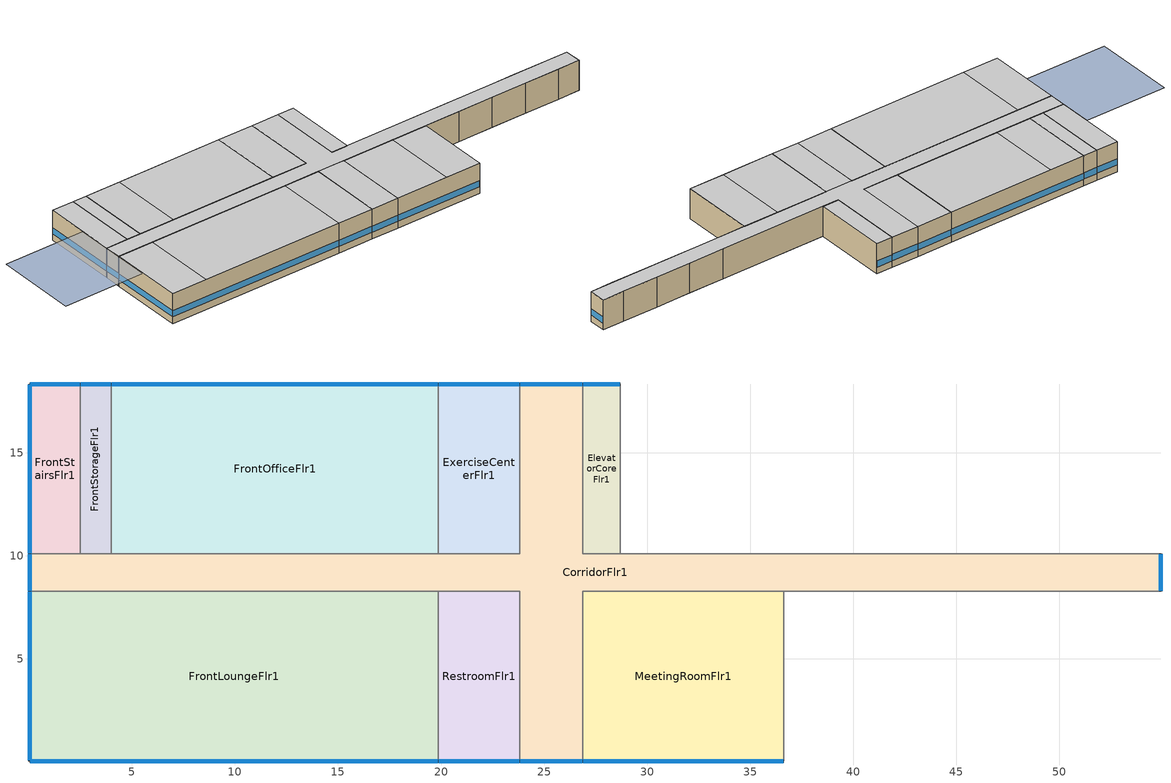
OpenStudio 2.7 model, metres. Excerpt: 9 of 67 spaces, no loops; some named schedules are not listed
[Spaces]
FrontStorageFlr1
 floor ground: 4.01,18.34 4.01,10.11 2.49,10.11 2.49,18.34 z0
 wall outside: 4.01,18.34 2.49,18.34 z0:3.35
 wall to FrontOfficeFlr1: 4.01,10.11 4.01,18.34 z0:3.35
 wall to CorridorFlr1: 2.49,10.11 4.01,10.11 z0:3.35
 wall to FrontStairsFlr1: 2.49,18.34 2.49,10.11 z0:3.35
 window: 3.99,18.34 2.51,18.34 z0.76:1.46
 ceiling to FrontStorageFlr2: 4.01,10.11 4.01,18.34 2.49,18.34 2.49,10.11 z3.35
CorridorFlr1
 floor ground: 26.87,18.34 26.87,10.11 54.91,10.11 54.91,8.28 26.87,8.28 26.87,0.05 23.82,0.05 23.82,8.28 0.05,8.28 0.05,10.11 23.82,10.11 23.82,18.34 z0
 wall outside: 0.05,10.11 0.05,8.28 / 23.82,0.05 26.87,0.05 / 54.91,8.28 54.91,10.11 / 26.87,18.34 23.82,18.34 z0:3.35
 wall to RearStairsFlr1: 54.91,10.11 52.47,10.11 z0:3.35
 wall to FrontLoungeFlr1: 0.05,8.28 19.86,8.28 z0:3.35
 wall to GuestRoom104: 52.47,10.11 48.51,10.11 z0:3.35
 wall to LaundryRoomFlr1: 40.59,10.11 28.7,10.11 z0:3.35
 wall to MeetingRoomFlr1: 26.87,0.05 26.87,8.28 36.62,8.28 z0:3.35
 wall to ElevatorCoreFlr1: 28.7,10.11 26.87,10.11 26.87,18.34 z0:3.35
 wall to RestroomFlr1: 19.86,8.28 23.82,8.28 23.82,0.05 z0:3.35
 wall to GuestRoom102: 44.55,8.28 48.51,8.28 z0:3.35
 wall to FrontStairsFlr1: 2.49,10.11 0.05,10.11 z0:3.35
 wall to RearStorageFlr1: 52.47,8.28 54.91,8.28 z0:3.35
 wall to MechanicalRoomFlr1: 36.62,8.28 40.59,8.28 z0:3.35
 wall to ExerciseCenterFlr1: 23.82,18.34 23.82,10.11 19.86,10.11 z0:3.35
 wall to EmployeeLoungeFlr1: 44.55,10.11 40.59,10.11 z0:3.35
 wall to GuestRoom101: 40.59,8.28 44.55,8.28 z0:3.35
 wall to GuestRoom105: 48.51,10.11 44.55,10.11 z0:3.35
 wall to GuestRoom103: 48.51,8.28 52.47,8.28 z0:3.35
 wall to FrontOfficeFlr1: 19.86,10.11 4.01,10.11 z0:3.35
 window: 26.85,18.34 23.85,18.34 / 23.85,0.05 26.85,0.05 z0.76:1.44; 0.05,10.08 0.05,8.3 / 54.91,8.3 54.91,10.08 z0.76:1.45
 ceiling to CorridorFlr2: 54.91,8.28 54.91,10.11 26.87,10.11 26.87,18.34 23.82,18.34 23.82,10.11 0.05,10.11 0.05,8.28 z3.35
 ceiling to GuestRoom206_208: 26.87,0.05 26.87,8.28 23.82,8.28 23.82,0.05 z3.35
FrontLoungeFlr1
 floor ground: 19.86,8.28 19.86,0.05 0.05,0.05 0.05,8.28 z0
 wall outside: 0.05,8.28 0.05,0.05 19.86,0.05 z0:3.35
 wall to RestroomFlr1: 19.86,0.05 19.86,8.28 z0:3.35
 window: 0.05,8.25 0.05,0.07 z0.76:1.44; 0.07,0.05 19.84,0.05 z0.76:1.43
 ceiling to GuestRoom201: 4.01,0.05 4.01,8.28 0.05,8.28 0.05,0.05 z3.35
 ceiling to GuestRoom202_205: 19.86,0.05 19.86,8.28 4.01,8.28 4.01,0.05 z3.35
ExerciseCenterFlr1
 floor ground: 23.82,18.34 23.82,10.11 19.86,10.11 19.86,18.34 z0
 wall outside: 23.82,18.34 19.86,18.34 z0:3.35
 wall to FrontOfficeFlr1: 19.86,18.34 19.86,10.11 z0:3.35
 window: 23.8,18.34 19.89,18.34 z0.76:1.44
 ceiling to GuestRoom220_223: 23.82,10.11 23.82,18.34 19.86,18.34 19.86,10.11 z3.35
FrontStairsFlr1
 floor ground: 2.49,18.34 2.49,10.11 0.05,10.11 0.05,18.34 z0
 wall outside: 2.49,18.34 0.05,18.34 0.05,10.11 z0:3.35
 window: 2.46,18.34 0.07,18.34 z0.76:1.45; 0.05,18.31 0.05,10.13 z0.76:1.44
 ceiling to FrontStairsFlr2: 2.49,10.11 2.49,18.34 0.05,18.34 0.05,10.11 z3.35
RestroomFlr1
 floor ground: 23.82,8.28 23.82,0.05 19.86,0.05 19.86,8.28 z0
 wall outside: 19.86,0.05 23.82,0.05 z0:3.35
 window: 19.89,0.05 23.8,0.05 z0.76:1.44
 ceiling to GuestRoom206_208: 23.82,0.05 23.82,8.28 19.86,8.28 19.86,0.05 z3.35
MeetingRoomFlr1
 floor ground: 36.62,8.28 36.62,0.05 26.87,0.05 26.87,8.28 z0
 wall outside: 26.87,0.05 36.62,0.05 z0:3.35
 wall to MechanicalRoomFlr1: 36.62,0.05 36.62,8.28 z0:3.35
 window: 26.9,0.05 36.6,0.05 z0.76:1.44
 ceiling to GuestRoom206_208: 32.66,0.05 32.66,8.28 26.87,8.28 26.87,0.05 z3.35
 ceiling to GuestRoom209_212: 36.62,0.05 36.62,8.28 32.66,8.28 32.66,0.05 z3.35
FrontOfficeFlr1
 floor ground: 19.86,18.34 19.86,10.11 4.01,10.11 4.01,18.34 z0
 wall outside: 19.86,18.34 4.01,18.34 z0:3.35
 window: 19.84,18.34 4.04,18.34 z0.76:1.43
 ceiling to GuestRoom224: 7.97,10.11 7.97,18.34 4.01,18.34 4.01,10.11 z3.35
 ceiling to GuestRoom220_223: 19.86,10.11 19.86,18.34 7.97,18.34 7.97,10.11 z3.35
ElevatorCoreFlr1
 floor ground: 28.7,18.34 28.7,10.11 26.87,10.11 26.87,18.34 z0
 wall outside: 28.7,18.34 26.87,18.34 z0:3.35
 wall to LaundryRoomFlr1: 28.7,10.11 28.7,18.34 z0:3.35
 window: 28.67,18.34 26.9,18.34 z0.76:1.45
 ceiling to ElevatorCoreFlr2: 28.7,10.11 28.7,18.34 26.87,18.34 26.87,10.11 z3.35
shading: 0,4.57 0,13.72 -9.14,13.72 -9.14,4.57 z3.35
[Site]
Kuujjuaq AP_QC_CAN: Latitude {deg}=58.1; Longitude {deg}=-68.417; Time Zone {hr}=-5; Elevation {m}=39.9; Terrain=Suburbs
[Building]
SmallHotel-CAN_QC_Kuujjuaq.AP.719060_CWEC2016.epw created: 2019-08-20 00:03:15 -0600: North Axis {deg}=180; Default Construction Set=BTAP-Mass at hdd = 8550.0; Standards Number of Stories=4; Standards Number of Above Ground Stories=4; Standards Building Type=NECB2017_SmallHotel
[Site:WaterMainsTemperature]
Calculation Method=Correlation; Annual Average Outdoor Air Temperature {C}=-3.825; Maximum Difference In Monthly Average Outdoor Air Temperatures {deltaC}=36
[Site:GroundTemperature:BuildingSurface]
19.527, 19.502, 19.536, 19.598, 20.002, 21.64, 22.225, 22.375, 21.449, 20.121, 19.802, 19.633
[SizingPeriod:DesignDay] Barometric Pressure {Pa}=100847; Sky Clearness=0; Rain Indicator=0; Snow Indicator=0; Day of Month=21; Daylight Saving Time Indicator=0; Humidity Indicating Type=Wetbulb; Dry-Bulb Temperature Range Modifier Type=DefaultMultipliers
Name | Maximum Dry-Bulb Temperature {C} | Daily Dry-Bulb Temperature Range {deltaC} | Humidity Indicating Conditions at Maximum Dry-Bulb | Wind Speed {m/s} | Wind Direction {deg} | Month | Day Type | Solar Model Indicator | ASHRAE Taub | ASHRAE Taud
Kuujjuaq AP Ann Htg 99.6% Condns DB | -36.2 | 0 | -36.2 | 2.2 | 220 | 1 | WinterDesignDay | ASHRAEClearSky
Kuujjuaq AP Ann Clg .4% Condns DB=>MWB | 24.1 | 10.3 | 16.2 | 4 | 210 | 7 | SummerDesignDay | ASHRAETau | 0.364 | 2.418
[Material:NoMass] Roughness=Smooth; Thermal Absorptance=0.9; Solar Absorptance=0.7
Name | Thermal Resistance {m2-K/W} | Visible Absorptance
Typical Carpet Pad | 0.21648 | 0.8
Typical Insulation 1 | 6.78179 | 0.7
Typical Insulation 2 | 5.19354 | 0.7
Typical Insulation 3 | 8.26445 | 0.7
Typical Carpet Pad 2 | 2.57255 | 0.8
Typical Carpet Pad 3 | 4.69593 | 0.8
Typical Insulation 4 | 0.714268 | 0.7
Typical Insulation 5 | 0.714286 | 0.7
[Material]
Name | Roughness | Thickness {m} | Conductivity {W/m-K} | Density {kg/m3} | Specific Heat {J/kg-K} | Thermal Absorptance | Solar Absorptance | Visible Absorptance
100mm Normalweight concrete floor | MediumSmooth | 0.1016 | 2.31 | 2322 | 832
G01 13mm gypsum board | Smooth | 0.0127 | 0.16 | 800 | 1090 | 0.9 | 0.7 | 0.5
G05 25mm wood | MediumSmooth | 0.0254 | 0.15 | 608 | 1630 | 0.9 | 0.5 | 0.5
4 in. Normalweight Concrete Floor | MediumRough | 0.1016 | 2.31 | 2322 | 832 | 0.9 | 0.7 | 0.7
1IN Stucco | Smooth | 0.0253 | 0.6918 | 1858 | 837 | 0.9 | 0.7 | 0.92
8IN CONCRETE HW RefBldg | Rough | 0.2032 | 1.311 | 2240 | 836.8 | 0.9 | 0.7 | 0.7
1/2IN Gypsum | Smooth | 0.0127 | 0.16 | 784.9 | 830 | 0.9 | 0.4 | 0.4
Metal Roof Surface; F08 Metal surface | Smooth | 0.0008 | 45.28 | 7824 | 500 | 0.9 | 0.7 | 0.7
6 in. Normalweight Concrete Floor | MediumRough | 0.1524 | 2.31 | 2322 | 832 | 0.9 | 0.7 | 0.7
[Construction]
BTAP-Int-Floor: 100mm Normalweight concrete floor, Typical Carpet Pad
BTAP-Int-Wall: G01 13mm gypsum board, G01 13mm gypsum board
BTAP-Int-Ceiling: Typical Carpet Pad, 100mm Normalweight concrete floor
BTAP-Ext-DaylightDiffuser: SimpleGlazing
BTAP-Int-Door: G05 25mm wood
BTAP-Ext-Floor-Mass:U-0.142: Typical Insulation 1, 4 in. Normalweight Concrete Floor, Typical Carpet Pad
BTAP-Ext-Wall-Mass:U-0.183: 1IN Stucco, 8IN CONCRETE HW RefBldg, Typical Insulation 2, 1/2IN Gypsum
BTAP-Ext-Roof-Metal:U-0.12099999999999998: Metal Roof Surface, Typical Insulation 3
BTAP-Grnd-Floor-Mass:U-0.379: 6 in. Normalweight Concrete Floor, Typical Carpet Pad 2
BTAP-Grnd-Roof-Mass:U-0.21: 6 in. Normalweight Concrete Floor, Typical Carpet Pad 3
BTAP-Ext-Door:U-1.4: F08 Metal surface, Typical Insulation 4
BTAP-Ext-OverHeadDoor:U-1.4: Typical Insulation 5
BTAP-Ext-DaylightDiffuser:U=0.140 SHGC=0.600: SimpleGlazing:U=0.140 SHGC=0.600
[DefaultConstructionSet]
BTAP-Mass at hdd = 8550.0: Default Exterior Surface Constructions=BTAP-Mass at hdd = 8550.0; Default Interior Surface Constructions=Default Surface Constructions 2; Default Ground Contact Surface Constructions=BTAP-Mass at hdd = 8550.0 1; Default Exterior SubSurface Constructions=BTAP-Mass at hdd = 8550.0; Default Interior SubSurface Constructions=Default Sub Surface Constructions 2; Interior Partition Construction=BTAP-Int-Door
[DefaultSurfaceConstructions]
Name | Floor Construction | Wall Construction | Roof Ceiling Construction
Default Surface Constructions 2 | BTAP-Int-Floor | BTAP-Int-Wall | BTAP-Int-Ceiling
BTAP-Mass at hdd = 8550.0 | BTAP-Ext-Floor-Mass:U-0.142 | BTAP-Ext-Wall-Mass:U-0.183 | BTAP-Ext-Roof-Metal:U-0.12099999999999998
BTAP-Mass at hdd = 8550.0 1 | BTAP-Grnd-Floor-Mass:U-0.379 | BTAP-Grnd-Roof-Mass:U-0.21 | BTAP-Grnd-Roof-Mass:U-0.21
[DefaultSubSurfaceConstructions]
Name | Fixed Window Construction | Operable Window Construction | Door Construction | Glass Door Construction | Overhead Door Construction | Skylight Construction | Tubular Daylight Dome Construction | Tubular Daylight Diffuser Construction
Default Sub Surface Constructions 2 | BTAP-Ext-DaylightDiffuser | BTAP-Ext-DaylightDiffuser | BTAP-Int-Door
BTAP-Mass at hdd = 8550.0 | BTAP-Ext-DaylightDiffuser:U=0.140 SHGC=0.600 | BTAP-Ext-DaylightDiffuser:U=0.140 SHGC=0.600 | BTAP-Ext-Door:U-1.4 | BTAP-Ext-DaylightDiffuser:U=0.140 SHGC=0.600 | BTAP-Ext-OverHeadDoor:U-1.4 | BTAP-Ext-DaylightDiffuser:U=0.140 SHGC=0.600 | BTAP-Ext-DaylightDiffuser:U=0.140 SHGC=0.600 | BTAP-Ext-DaylightDiffuser:U=0.140 SHGC=0.600
[WindowMaterial:SimpleGlazingSystem] Solar Heat Gain Coefficient=0.6; Visible Transmittance=0.21
Name | U-Factor {W/m2-K}
SimpleGlazing | 2.2
SimpleGlazing:U=0.140 SHGC=0.600 | 1.4
[Space] Building Story=BuildingStory1
Name | Space Type | Thermal Zone
FrontStorageFlr1 | Space Function Storage room < 5 m2-sch-A | Sp-FrontStorageFlr1 Sys-3 Flr-1 Sch-A HPlcmt-north ZN
CorridorFlr1 | Space Function Corridor/Transition area other-sch-F | Sp-CorridorFlr1 Sys-3 Flr-1 Sch-F HPlcmt-north ZN
ElevatorCoreFlr1 | Space Function Corridor/Transition area other-sch-F | Sp-ElevatorCoreFlr1 Sys-3 Flr-1 Sch-F HPlcmt-north ZN
FrontLoungeFlr1 | Space Function Lobby - hotel | Sp-FrontLoungeFlr1 Sys-3 Flr-1 Sch-H HPlcmt-south ZN
ExerciseCenterFlr1 | Space Function Gymnasium/Fitness centre exercise area | Sp-ExerciseCenterFlr1 Sys-6 Flr-1 Sch-B HPlcmt-north ZN
FrontStairsFlr1 | Space Function Stairway/Stairwell-sch-F | Sp-FrontStairsFlr1 Sys-3 Flr-1 Sch-F HPlcmt-west ZN
RestroomFlr1 | Space Function Washroom - other-sch-F | Sp-RestroomFlr1 Sys-3 Flr-1 Sch-F HPlcmt-south ZN
MeetingRoomFlr1 | Space Function Conference/Meeting/Multi-purpose room | Sp-MeetingRoomFlr1 Sys-3 Flr-1 Sch-C HPlcmt-south ZN
FrontOfficeFlr1 | Space Function Office enclosed <= 25 m2 | Sp-FrontOfficeFlr1 Sys-6 Flr-1 Sch-A HPlcmt-north ZN
[BuildingStory]
BuildingStory1
[SpaceType] Standards Building Type=Space Function
Name | Default Schedule Set | Design Specification Outdoor Air Object | Standards Space Type
Space Function Conference/Meeting/Multi-purpose room | Space Function Conference/Meeting/Multi-purpose room Schedule Set | Space Function Conference/Meeting/Multi-purpose room Ventilation | Conference/Meeting/Multi-purpose room
Space Function Corridor/Transition area other-sch-F | Space Function Corridor/Transition area other-sch-F Schedule Set | Space Function Corridor/Transition area other-sch-F Ventilation | Corridor/Transition area other-sch-F
Space Function Gymnasium/Fitness centre exercise area | Space Function Gymnasium/Fitness centre exercise area Schedule Set | Space Function Gymnasium/Fitness centre exercise area Ventilation | Gymnasium/Fitness centre exercise area
Space Function Lobby - hotel | Space Function Lobby - hotel Schedule Set | Space Function Lobby - hotel Ventilation | Lobby - hotel
Space Function Office enclosed <= 25 m2 | Space Function Office enclosed <= 25 m2 Schedule Set | Space Function Office enclosed <= 25 m2 Ventilation | Office enclosed <= 25 m2
Space Function Stairway/Stairwell-sch-F | Space Function Stairway/Stairwell-sch-F Schedule Set | Space Function Stairway/Stairwell-sch-F Ventilation | Stairway/Stairwell-sch-F
Space Function Storage room < 5 m2-sch-A | Space Function Storage room < 5 m2-sch-A Schedule Set | Space Function Storage room < 5 m2-sch-A Ventilation | Storage room < 5 m2-sch-A
Space Function Washroom - other-sch-F | Space Function Washroom - other-sch-F Schedule Set | Space Function Washroom - other-sch-F Ventilation | Washroom - other-sch-F
[People:Definition] Number of People Calculation Method=People/Area; Fraction Radiant=0.3
Name | People per Space Floor Area {person/m2}
Space Function Conference/Meeting/Multi-purpose room People Definition; Space Function Gymnasium/Fitness centre exercise area People Definition | 0.200073
Space Function Corridor/Transition area other-sch-F People Definition; Space Function Storage room < 5 m2-sch-A People Definition | 0.0100036
Space Function Lobby - hotel People Definition | 0.100036
Space Function Stairway/Stairwell-sch-F People Definition | 0.00500182
Space Function Washroom - other-sch-F People Definition | 0.0333454
[People] Work Efficiency Schedule=Work Efficiency Schedule; Clothing Insulation Schedule=Clothing Schedule; Air Velocity Schedule=Air Velocity Schedule; Multiplier=1
Name | People Definition | Space or SpaceType
Space Function Conference/Meeting/Multi-purpose room People | Space Function Conference/Meeting/Multi-purpose room People Definition | Space Function Conference/Meeting/Multi-purpose room
Space Function Corridor/Transition area other-sch-F People | Space Function Corridor/Transition area other-sch-F People Definition | Space Function Corridor/Transition area other-sch-F
Space Function Gymnasium/Fitness centre exercise area People | Space Function Gymnasium/Fitness centre exercise area People Definition | Space Function Gymnasium/Fitness centre exercise area
Space Function Lobby - hotel People | Space Function Lobby - hotel People Definition | Space Function Lobby - hotel
Space Function Office enclosed <= 25 m2 People | Space Function Office enclosed <= 25 m2 People Definition | Space Function Office enclosed <= 25 m2
Space Function Stairway/Stairwell-sch-F People | Space Function Stairway/Stairwell-sch-F People Definition | Space Function Stairway/Stairwell-sch-F
Space Function Storage room < 5 m2-sch-A People | Space Function Storage room < 5 m2-sch-A People Definition | Space Function Storage room < 5 m2-sch-A
Space Function Washroom - other-sch-F People | Space Function Washroom - other-sch-F People Definition | Space Function Washroom - other-sch-F
[Lights:Definition] Design Level Calculation Method=Watts/Area; Fraction Radiant=0.5; Fraction Visible=0.2
Name | Watts per Space Floor Area {W/m2}
Space Function Conference/Meeting/Multi-purpose room Lights Definition | 11.4999
Space Function Corridor/Transition area other-sch-F Lights Definition | 7.10258
Space Function Gymnasium/Fitness centre exercise area Lights Definition | 5.39995
Space Function Lobby - hotel Lights Definition | 11.3999
Space Function Stairway/Stairwell-sch-F Lights Definition | 6.19995
Space Function Storage room < 5 m2-sch-A Lights Definition | 10.3999
Space Function Washroom - other-sch-F Lights Definition | 9.09993
[Lights] Fraction Replaceable=1
Name | Lights Definition | Space or SpaceType
Space Function Conference/Meeting/Multi-purpose room Lights | Space Function Conference/Meeting/Multi-purpose room Lights Definition | Space Function Conference/Meeting/Multi-purpose room
Space Function Corridor/Transition area other-sch-F Lights | Space Function Corridor/Transition area other-sch-F Lights Definition | Space Function Corridor/Transition area other-sch-F
Space Function Gymnasium/Fitness centre exercise area Lights | Space Function Gymnasium/Fitness centre exercise area Lights Definition | Space Function Gymnasium/Fitness centre exercise area
Space Function Lobby - hotel Lights | Space Function Lobby - hotel Lights Definition | Space Function Lobby - hotel
Space Function Office enclosed <= 25 m2 Lights | Space Function Office enclosed <= 25 m2 Lights Definition | Space Function Office enclosed <= 25 m2
Space Function Stairway/Stairwell-sch-F Lights | Space Function Stairway/Stairwell-sch-F Lights Definition | Space Function Stairway/Stairwell-sch-F
Space Function Storage room < 5 m2-sch-A Lights | Space Function Storage room < 5 m2-sch-A Lights Definition | Space Function Storage room < 5 m2-sch-A
Space Function Washroom - other-sch-F Lights | Space Function Washroom - other-sch-F Lights Definition | Space Function Washroom - other-sch-F
[ElectricEquipment:Definition] Design Level Calculation Method=Watts/Area; Fraction Radiant=0.5
Name | Watts per Space Floor Area {W/m2}
Space Function Gymnasium/Fitness centre exercise area Elec Equip Definition; Space Function Storage room < 5 m2-sch-A Elec Equip Definition; Space Function Washroom - other-sch-F Elec Equip Definition | 1.00036
Space Function Lobby - hotel Elec Equip Definition | 2.50091
[ElectricEquipment]
Name | Electric Equipment Definition | Space or SpaceType
Space Function Conference/Meeting/Multi-purpose room Elec Equip | Space Function Conference/Meeting/Multi-purpose room Elec Equip Definition | Space Function Conference/Meeting/Multi-purpose room
Space Function Gymnasium/Fitness centre exercise area Elec Equip | Space Function Gymnasium/Fitness centre exercise area Elec Equip Definition | Space Function Gymnasium/Fitness centre exercise area
Space Function Lobby - hotel Elec Equip | Space Function Lobby - hotel Elec Equip Definition | Space Function Lobby - hotel
Space Function Office enclosed <= 25 m2 Elec Equip | Space Function Office enclosed <= 25 m2 Elec Equip Definition | Space Function Office enclosed <= 25 m2
Space Function Storage room < 5 m2-sch-A Elec Equip | Space Function Storage room < 5 m2-sch-A Elec Equip Definition | Space Function Storage room < 5 m2-sch-A
Space Function Washroom - other-sch-F Elec Equip | Space Function Washroom - other-sch-F Elec Equip Definition | Space Function Washroom - other-sch-F
[DesignSpecification:OutdoorAir] Outdoor Air Method=Sum; Outdoor Air Flow per Person {m3/s-person}=0; Outdoor Air Flow Rate {m3/s}=0; Outdoor Air Flow Air Changes per Hour {1/hr}=0
Name | Outdoor Air Flow per Floor Area {m3/s-m2}
Space Function Conference/Meeting/Multi-purpose room Ventilation | 0.0015748
Space Function Corridor/Transition area other-sch-F Ventilation; Space Function Stairway/Stairwell-sch-F Ventilation; Space Function Washroom - other-sch-F Ventilation | 0.0003048
Space Function Gymnasium/Fitness centre exercise area Ventilation | 0.0043688
Space Function Lobby - hotel Ventilation | 0.00143764
Space Function Office enclosed <= 25 m2 Ventilation | 0.00042164
Space Function Storage room < 5 m2-sch-A Ventilation | 0.0003556
[DefaultScheduleSet] People Activity Level Schedule=NECB-Activity; Infiltration Schedule=Always On
Name | Number of People Schedule | Lighting Schedule | Electric Equipment Schedule
Space Function Conference/Meeting/Multi-purpose room Schedule Set | NECB-C-Occupancy | NECB-C-Occupancy-NECB-C-Lighting-0.5-0.0-0.67-Light Ruleset | NECB-C-Electric-Equipment
Space Function Corridor/Transition area other-sch-F Schedule Set; Space Function Stairway/Stairwell-sch-F Schedule Set | NECB-F-Occupancy | NECB-F-Lighting | NECB-F-Electric-Equipment
Space Function Gymnasium/Fitness centre exercise area Schedule Set | NECB-B-Occupancy | NECB-B-Lighting | NECB-B-Electric-Equipment
Space Function Lobby - hotel Schedule Set | NECB-H-Occupancy | NECB-H-Occupancy-NECB-H-Lighting-0.0-0.0-0.67-Light Ruleset | NECB-H-Electric-Equipment
Space Function Office enclosed <= 25 m2 Schedule Set | NECB-A-Occupancy | NECB-A-Occupancy-NECB-A-Lighting-0.3-0.1-0.67-Light Ruleset | NECB-A-Electric-Equipment
Space Function Storage room < 5 m2-sch-A Schedule Set | NECB-A-Occupancy | NECB-A-Occupancy-NECB-A-Lighting-0.6-0.0-0.67-Light Ruleset | NECB-A-Electric-Equipment
Space Function Washroom - other-sch-F Schedule Set | NECB-F-Occupancy | NECB-F-Occupancy-NECB-F-Lighting-0.5-0.0-0.67-Light Ruleset | NECB-F-Electric-Equipment
[ThermostatSetpoint:DualSetpoint]
Name | Heating Setpoint Temperature Schedule | Cooling Setpoint Temperature Schedule
Space Function Corridor/Transition area other-sch-F Thermostat 15; Space Function Corridor/Transition area other-sch-F Thermostat 16; Space Function Stairway/Stairwell-sch-F Thermostat 16; Space Function Washroom - other-sch-F Thermostat 2 | NECB-F-Thermostat Setpoint-Heating | NECB-F-Thermostat Setpoint-Cooling
Space Function Lobby - hotel Thermostat 2 | NECB-H-Thermostat Setpoint-Heating | NECB-H-Thermostat Setpoint-Cooling
Space Function Storage room < 5 m2-sch-A Thermostat 16; Space Function Office enclosed <= 25 m2 Thermostat 2 | NECB-A-Thermostat Setpoint-Heating | NECB-A-Thermostat Setpoint-Cooling
Space Function Conference/Meeting/Multi-purpose room Thermostat 2 | NECB-C-Thermostat Setpoint-Heating | NECB-C-Thermostat Setpoint-Cooling
Space Function Gymnasium/Fitness centre exercise area Thermostat 2 | NECB-B-Thermostat Setpoint-Heating | NECB-B-Thermostat Setpoint-Cooling
[SpaceInfiltration:DesignFlowRate] Schedule=Always On Discrete; Design Flow Rate Calculation Method=Flow/ExteriorArea; Flow per Exterior Surface Area {m3/s-m2}=0.00025; Constant Term Coefficient=0; Temperature Term Coefficient=0; Velocity Term Coefficient=0.224; Velocity Squared Term Coefficient=0
Name | Space or SpaceType
CorridorFlr1 Infiltration | CorridorFlr1
ElevatorCoreFlr1 Infiltration | ElevatorCoreFlr1
ExerciseCenterFlr1 Infiltration | ExerciseCenterFlr1
FrontLoungeFlr1 Infiltration | FrontLoungeFlr1
FrontOfficeFlr1 Infiltration | FrontOfficeFlr1
FrontStairsFlr1 Infiltration | FrontStairsFlr1
FrontStorageFlr1 Infiltration | FrontStorageFlr1
MeetingRoomFlr1 Infiltration | MeetingRoomFlr1
RestroomFlr1 Infiltration | RestroomFlr1
[ThermalZone] Use Ideal Air Loads=No
Name | Thermostat
Sp-CorridorFlr1 Sys-3 Flr-1 Sch-F HPlcmt-north ZN | Space Function Corridor/Transition area other-sch-F Thermostat 15
Sp-ElevatorCoreFlr1 Sys-3 Flr-1 Sch-F HPlcmt-north ZN | Space Function Corridor/Transition area other-sch-F Thermostat 16
Sp-FrontStairsFlr1 Sys-3 Flr-1 Sch-F HPlcmt-west ZN | Space Function Stairway/Stairwell-sch-F Thermostat 16
Sp-RestroomFlr1 Sys-3 Flr-1 Sch-F HPlcmt-south ZN | Space Function Washroom - other-sch-F Thermostat 2
Sp-FrontLoungeFlr1 Sys-3 Flr-1 Sch-H HPlcmt-south ZN | Space Function Lobby - hotel Thermostat 2
Sp-FrontStorageFlr1 Sys-3 Flr-1 Sch-A HPlcmt-north ZN | Space Function Storage room < 5 m2-sch-A Thermostat 16
Sp-MeetingRoomFlr1 Sys-3 Flr-1 Sch-C HPlcmt-south ZN | Space Function Conference/Meeting/Multi-purpose room Thermostat 2
Sp-ExerciseCenterFlr1 Sys-6 Flr-1 Sch-B HPlcmt-north ZN | Space Function Gymnasium/Fitness centre exercise area Thermostat 2
Sp-FrontOfficeFlr1 Sys-6 Flr-1 Sch-A HPlcmt-north ZN | Space Function Office enclosed <= 25 m2 Thermostat 2
